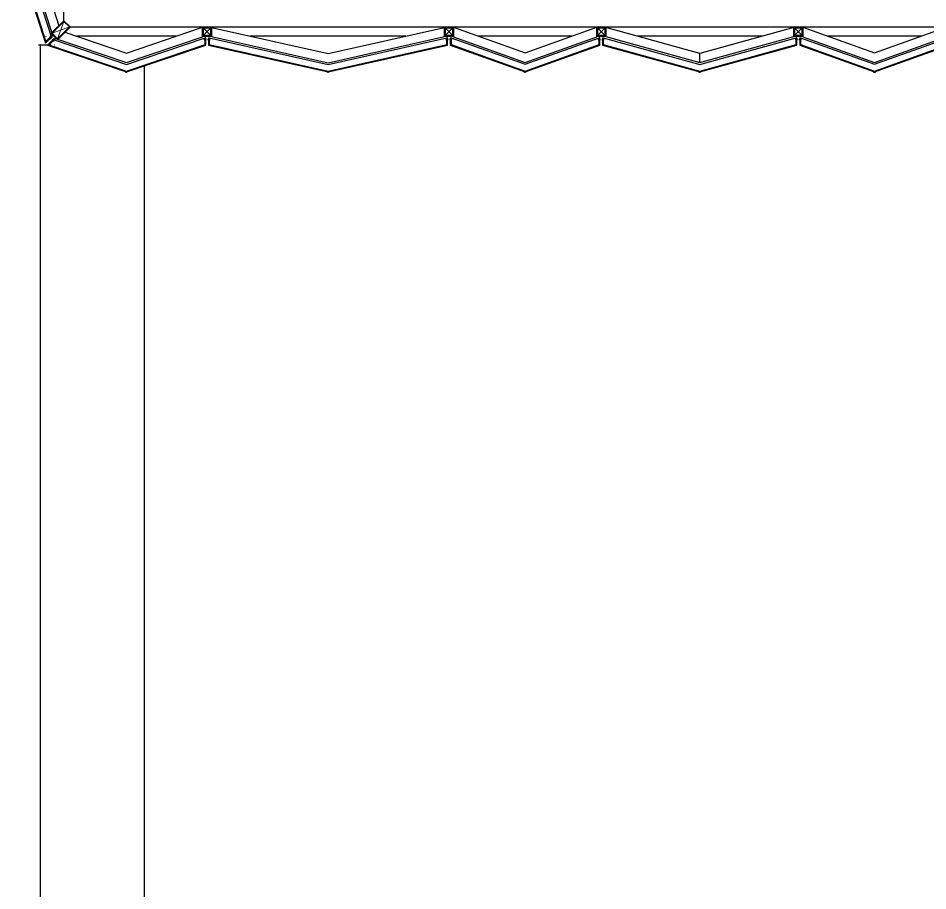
# Model space of a CAD drawing. Header units: millimetres. Extents: x 49154 to 181784, y 28275 to 149577.
# Drawn here: x 91700 to 96776, y 102184 to 107055 of the extents above; entities that cross this region are included whole.
import ezdxf

# ---------------------------------------------------------------- set-up
doc = ezdxf.new("R2010")
doc.units = ezdxf.units.MM
doc.header["$LTSCALE"] = 300
doc.linetypes.add('HID', pattern=[2.8, 1.8, -1])
for name, color, linetype in [('6FIN', 6, 'Continuous'), ('A-ELE', 7, 'Continuous'), ('A-ELE-8', 8, 'Continuous'), ('A-하지철물', 55, 'Continuous'), ('alucobond', 4, 'Continuous'), ('mold', 4, 'Continuous'), ('SHEET', 6, 'Continuous')]:
    doc.layers.add(name, color=color, linetype=linetype)
doc.layers.add('PIPE', color=3, linetype='Continuous', lineweight=5)

# ---------------------------------------------------------------- blocks, each defined once
blk = doc.blocks.new('EX-850-1')
at = {"layer": '6FIN', "elevation": 0}
for points in [[(3.2, 204.1), (46.8, 204.1, 0.414214), (50, 207.3), (50, 250.9, 0.414214), (46.8, 254.1), (3.2, 254.1, 0.414214), (0, 250.9), (0, 207.3, 0.414214)], [(896.8, 204.1), (853.2, 204.1, -0.414214), (850, 207.3), (850, 250.9, -0.414214), (853.2, 254.1), (896.8, 254.1, -0.414214), (900, 250.9), (900, 207.3, -0.414214)]]:
    blk.add_lwpolyline(points, format="xyb", close=True, dxfattribs=at)
at = {"layer": 'A-하지철물'}
for p, q in [((850, 254.1), (50, 254.1)), ((710.9, 204.1), (189.1, 204.1))]:
    blk.add_line(p, q, dxfattribs=at)
at = {"layer": 'A-하지철물', "elevation": 0}
for points in [[(49.9, 254.1), (450, 110.3), (850.1, 254.1)], [(50, 204.1), (50, 200.9), (450, 57.2), (850, 200.9), (850, 204.1)]]:
    blk.add_lwpolyline(points, dxfattribs=at)
at = {"layer": 'A-하지철물'}
blk.add_circle((450, 4.1), 4.07, dxfattribs=at)
at = {"layer": 'alucobond', "color": 251, "linetype": 'HID', "ltscale": 10}
for p, q in [((30.2, 185.1), (41.5, 185.1)), ((31.5, 182.4), (31.5, 187.8)), ((31.5, 186.6), (39.5, 186.6)), ((31.5, 183.6), (39.5, 183.6)), ((32, 189.3), (32.5, 189.3)), ((32, 180.9), (32.5, 180.9)), ((32.5, 180.9), (32.5, 189.3)), ((38, 182.7), (38, 187.4)), ((39.5, 182.7), (39.5, 187.4)), ((869.8, 185.1), (858.5, 185.1)), ((860.5, 182.7), (860.5, 187.4)), ((868.5, 186.6), (860.5, 186.6)), ((868.5, 183.6), (860.5, 183.6)), ((862, 182.7), (862, 187.4)), ((867.5, 180.9), (867.5, 189.3)), ((868, 189.3), (867.5, 189.3)), ((868, 180.9), (867.5, 180.9)), ((868.5, 182.4), (868.5, 187.8))]:
    blk.add_line(p, q, dxfattribs=at)
at = {"layer": 'alucobond'}
for p, q in [((32.5, 195.1), (36.5, 195.1)), ((867.5, 195.1), (863.5, 195.1))]:
    blk.add_line(p, q, dxfattribs=at)
at = {"layer": 'alucobond', "color": 251, "linetype": 'HID', "ltscale": 10}
for points in [[(32, 189.3), (31.5, 187.8)], [(32, 180.9), (31.5, 182.4)], [(868, 189.3), (868.5, 187.8)], [(868, 180.9), (868.5, 182.4)]]:
    blk.add_lwpolyline(points, dxfattribs=at)
at = {"layer": 'alucobond', "elevation": 0}
for points in [[(32.5, 195.1), (32.5, 154.1), (450, 4.1), (867.5, 154.1), (867.5, 195.1)], [(36.5, 195.1), (36.5, 156.9), (450, 8.3), (863.5, 156.9), (863.5, 195.1)]]:
    blk.add_lwpolyline(points, dxfattribs=at)
at = {"layer": 'alucobond', "color": 251, "linetype": 'HID', "ltscale": 10, "elevation": 0}
blk.add_lwpolyline([(36.5, 195.1), (450, 46.6), (863.5, 195.1)], dxfattribs=at)
at = {"layer": 'alucobond', "color": 251, "linetype": 'HID', "ltscale": 10}
for points in [[(39.5, 186.6, -0.666667), (39.5, 183.6, -1.5)], [(860.5, 186.6, 0.666667), (860.5, 183.6, 1.5)]]:
    blk.add_lwpolyline(points, format="xyb", dxfattribs=at)
for centre, start, end in [((38.7, 187.4), 0, 180), ((38.7, 182.7), 180, 0), ((861.3, 187.4), 0, 180), ((861.3, 182.7), 180, 0)]:
    blk.add_arc(centre, 0.75, start, end, dxfattribs=at)
at = {"layer": 'mold', "color": 4}
for points in [[(25, 204.1), (25, 202.6)], [(875, 204.1), (875, 202.6)]]:
    blk.add_lwpolyline(points, dxfattribs=at)
at = {"layer": 'SHEET', "color": 8}
for p, q in [((46.8, 250.9), (3.2, 207.3)), ((3.2, 250.9), (46.8, 207.3)), ((853.2, 250.9), (896.8, 207.3)), ((896.8, 250.9), (853.2, 207.3))]:
    blk.add_line(p, q, dxfattribs=at)
at = {"layer": 'SHEET', "color": 8, "elevation": 0}
for points in [[(3.2, 207.3), (46.8, 207.3), (46.8, 250.9), (3.2, 250.9)], [(896.8, 207.3), (853.2, 207.3), (853.2, 250.9), (896.8, 250.9)]]:
    blk.add_lwpolyline(points, close=True, dxfattribs=at)
blk = doc.blocks.new('EX-1350')
at = {"layer": '6FIN', "elevation": 0}
for points in [[(3.2, 204.1), (46.8, 204.1, 0.414214), (50, 207.3), (50, 250.9, 0.414214), (46.8, 254.1), (3.2, 254.1, 0.414214), (0, 250.9), (0, 207.3, 0.414214)], [(1396.8, 204.1), (1353.2, 204.1, -0.414214), (1350, 207.3), (1350, 250.9, -0.414214), (1353.2, 254.1), (1396.8, 254.1, -0.414214), (1400, 250.9), (1400, 207.3, -0.414214)]]:
    blk.add_lwpolyline(points, format="xyb", close=True, dxfattribs=at)
at = {"layer": 'A-하지철물'}
for p, q in [((1350, 254.1), (50, 254.1)), ((1133.9, 204.1), (266.1, 204.1))]:
    blk.add_line(p, q, dxfattribs=at)
at = {"layer": 'A-하지철물', "elevation": 0}
for points in [[(50, 254.1), (50, 201.4), (700, 55.3), (1350, 201.4), (1350, 254.1)], [(49.7, 252.7), (700, 106.6), (1350.3, 252.7)]]:
    blk.add_lwpolyline(points, dxfattribs=at)
at = {"layer": 'A-하지철물'}
blk.add_circle((700, 4.1), 4.07, dxfattribs=at)
at = {"layer": 'alucobond', "color": 251, "linetype": 'HID', "ltscale": 10}
for p, q in [((30.2, 185.1), (41.5, 185.1)), ((31.5, 182.4), (31.5, 187.8)), ((31.5, 186.6), (39.5, 186.6)), ((31.5, 183.6), (39.5, 183.6)), ((32, 189.3), (32.5, 189.3)), ((32, 180.9), (32.5, 180.9)), ((32.5, 180.9), (32.5, 189.3)), ((38, 182.7), (38, 187.4)), ((39.5, 182.7), (39.5, 187.4)), ((1369.8, 185.1), (1358.5, 185.1)), ((1360.5, 182.7), (1360.5, 187.4)), ((1368.5, 186.6), (1360.5, 186.6)), ((1368.5, 183.6), (1360.5, 183.6)), ((1362, 182.7), (1362, 187.4)), ((1367.5, 180.9), (1367.5, 189.3)), ((1368, 189.3), (1367.5, 189.3)), ((1368, 180.9), (1367.5, 180.9)), ((1368.5, 182.4), (1368.5, 187.8))]:
    blk.add_line(p, q, dxfattribs=at)
at = {"layer": 'alucobond'}
for p, q in [((32.5, 195.1), (36.5, 195.1)), ((1367.5, 195.1), (1363.5, 195.1))]:
    blk.add_line(p, q, dxfattribs=at)
at = {"layer": 'alucobond', "color": 251, "linetype": 'HID', "ltscale": 10, "elevation": 0}
for points in [[(32, 189.3), (31.5, 187.8)], [(32, 180.9), (31.5, 182.4)], [(36.5, 194.2), (700, 45.1), (1363.5, 194.2)], [(1368, 189.3), (1368.5, 187.8)], [(1368, 180.9), (1368.5, 182.4)]]:
    blk.add_lwpolyline(points, dxfattribs=at)
at = {"layer": 'alucobond', "elevation": 0}
for points in [[(32.5, 195.1), (32.5, 154.1), (700, 4.1), (1367.5, 154.1), (1367.5, 195.1)], [(36.5, 195.1), (36.5, 157.3), (700, 8.2), (1363.5, 157.3), (1363.5, 195.1)]]:
    blk.add_lwpolyline(points, dxfattribs=at)
at = {"layer": 'alucobond', "color": 251, "linetype": 'HID', "ltscale": 10, "elevation": 0}
for points in [[(39.5, 186.6, -0.666667), (39.5, 183.6, -1.5)], [(1360.5, 186.6, 0.666667), (1360.5, 183.6, 1.5)]]:
    blk.add_lwpolyline(points, format="xyb", dxfattribs=at)
at = {"layer": 'alucobond', "color": 251, "linetype": 'HID', "ltscale": 10}
for centre, start, end in [((38.7, 187.4), 0, 180), ((38.7, 182.7), 180, 0), ((1361.3, 187.4), 0, 180), ((1361.3, 182.7), 180, 0)]:
    blk.add_arc(centre, 0.75, start, end, dxfattribs=at)
at = {"layer": 'mold', "color": 4, "elevation": 0}
for points in [[(25, 204.1), (25, 202.6)], [(1375, 204.1), (1375, 202.6)]]:
    blk.add_lwpolyline(points, dxfattribs=at)
at = {"layer": 'SHEET', "color": 8}
for p, q in [((46.8, 250.9), (3.2, 207.3)), ((3.2, 250.9), (46.8, 207.3)), ((1353.2, 250.9), (1396.8, 207.3)), ((1396.8, 250.9), (1353.2, 207.3))]:
    blk.add_line(p, q, dxfattribs=at)
at = {"layer": 'SHEET', "color": 8, "elevation": 0}
for points in [[(3.2, 207.3), (46.8, 207.3), (46.8, 250.9), (3.2, 250.9)], [(1396.8, 207.3), (1353.2, 207.3), (1353.2, 250.9), (1396.8, 250.9)]]:
    blk.add_lwpolyline(points, close=True, dxfattribs=at)
blk = doc.blocks.new('A$C3e56fbfe')
at = {"layer": '6FIN', "elevation": 0}
for points in [[(204.1, 1125.9), (204.1, 1082.3, 0.414214), (207.3, 1079.1), (250.9, 1079.1, 0.414214), (254.1, 1082.3), (254.1, 1125.9, 0.414214), (250.9, 1129.1), (207.3, 1129.1, 0.414214)], [(186.8, 217.6), (217.6, 186.8, 0.414214), (222.2, 186.8), (288.4, 253, 0.414214), (288.4, 257.5), (257.5, 288.4, 0.414214), (253, 288.4), (186.8, 222.2, 0.414214)], [(1075.9, 204.1), (1032.3, 204.1, -0.414214), (1029.1, 207.3), (1029.1, 250.9, -0.414214), (1032.3, 254.1), (1075.9, 254.1, -0.414214), (1079.1, 250.9), (1079.1, 207.3, -0.414214)]]:
    blk.add_lwpolyline(points, format="xyb", close=True, dxfattribs=at)
at = {"layer": 'A-하지철물'}
for p, q in [((254.1, 289.1), (254.1, 1079.1)), ((204.1, 333.1), (204.1, 925.1)), ((1029.1, 254.1), (289.1, 254.1)), ((882.6, 204.1), (325.6, 204.1))]:
    blk.add_line(p, q, dxfattribs=at)
at = {"layer": 'A-하지철물', "elevation": 0}
for points in [[(204.1, 1079.1), (201, 1079.1), (56.6, 629.1), (191.2, 209.6)], [(254.1, 1080.9), (109.1, 629.1), (226.8, 262.2)], [(209.1, 190.7), (604.1, 56.9), (1029.1, 200.9), (1029.1, 204.1)], [(261.2, 225.9), (604.1, 109.7), (1022.3, 251.4)]]:
    blk.add_lwpolyline(points, dxfattribs=at)
at = {"layer": 'A-하지철물'}
for centre in [(4.1, 629.1), (604.1, 4.1)]:
    blk.add_circle(centre, 4.07, dxfattribs=at)
at = {"layer": 'alucobond', "color": 251, "linetype": 'HID', "ltscale": 10}
for p, q in [((180.9, 1097.1), (180.9, 1096.6)), ((180.9, 1096.6), (189.3, 1096.6)), ((182.4, 1097.6), (187.8, 1097.6)), ((182.7, 1091.1), (187.4, 1091.1)), ((182.7, 1089.6), (187.4, 1089.6)), ((183.6, 1097.6), (183.6, 1089.6)), ((185.1, 1098.9), (185.1, 1087.5)), ((186.6, 1097.6), (186.6, 1089.6)), ((189.3, 1097.1), (189.3, 1096.6)), ((176.9, 197.4), (180.2, 200.7)), ((185.1, 192.5), (177.1, 200.5)), ((183.1, 192.3), (177.5, 198)), ((177.9, 196.3), (181.3, 199.7)), ((185.3, 194.4), (179.6, 200.1)), ((180.5, 191.1), (186.5, 197.1)), ((180.9, 190.8), (180.5, 191.1)), ((182.3, 191.5), (186.1, 195.3)), ((186.8, 196.7), (186.5, 197.1)), ((190.8, 180.9), (191.1, 180.5)), ((191.1, 180.5), (197.1, 186.5)), ((191.5, 182.3), (195.3, 186.1)), ((192.3, 183.1), (198, 177.5)), ((192.5, 185.1), (200.5, 177.1)), ((194.4, 185.3), (200.1, 179.6)), ((196.3, 177.9), (199.7, 181.3)), ((196.7, 186.8), (197.1, 186.5)), ((197.4, 176.9), (200.7, 180.2)), ((1048.9, 185.1), (1037.5, 185.1)), ((1039.6, 182.7), (1039.6, 187.4)), ((1047.6, 186.6), (1039.6, 186.6)), ((1047.6, 183.6), (1039.6, 183.6)), ((1041.1, 182.7), (1041.1, 187.4)), ((1046.6, 180.9), (1046.6, 189.3)), ((1047.1, 189.3), (1046.6, 189.3)), ((1047.1, 180.9), (1046.6, 180.9)), ((1047.6, 182.4), (1047.6, 187.8))]:
    blk.add_line(p, q, dxfattribs=at)
at = {"layer": 'alucobond'}
for p, q in [((195.1, 1096.6), (195.1, 1092.6)), ((190.3, 201.6), (187.8, 204)), ((201.6, 190.3), (204, 187.8)), ((1046.6, 195.1), (1042.6, 195.1))]:
    blk.add_line(p, q, dxfattribs=at)
at = {"layer": 'alucobond', "elevation": 0}
for points in [[(195.1, 1096.6), (154.1, 1096.6), (4.1, 629.1), (153.3, 163.9), (190.6, 201.2)], [(195.1, 1092.6), (157, 1092.6), (8.3, 629.1), (155.1, 171.4), (187.8, 204)], [(201.2, 190.6), (163.9, 153.3), (604.1, 4.1), (1046.6, 154.1), (1046.6, 195.1)], [(204, 187.8), (171.3, 155), (604.1, 8.3), (1042.6, 156.9), (1042.6, 195.1)]]:
    blk.add_lwpolyline(points, dxfattribs=at)
at = {"layer": 'alucobond', "color": 251, "linetype": 'HID', "ltscale": 10, "elevation": 0}
for points in [[(194.8, 1092.6), (46.1, 629.1), (183.2, 201.6)], [(180.9, 1097.1), (182.4, 1097.6)], [(189.3, 1097.1), (187.8, 1097.6)], [(180.9, 190.8), (182.3, 191.5)], [(186.8, 196.7), (186.1, 195.3)], [(190.8, 180.9), (191.5, 182.3)], [(196.7, 186.8), (195.3, 186.1)], [(201.2, 182.9), (604.1, 46.3), (1042.6, 195)], [(1047.1, 189.3), (1047.6, 187.8)], [(1047.1, 180.9), (1047.6, 182.4)]]:
    blk.add_lwpolyline(points, dxfattribs=at)
for points in [[(186.6, 1089.6, -0.666667), (183.6, 1089.6, -1.5)], [(179.6, 200.1, 0.666667), (177.5, 198, 1.5)], [(200.1, 179.6, -0.666667), (198, 177.5, -1.5)], [(1039.6, 186.6, 0.666667), (1039.6, 183.6, 1.5)]]:
    blk.add_lwpolyline(points, format="xyb", dxfattribs=at)
at = {"layer": 'alucobond', "elevation": 0}
for points in [[(202.2, 202.2), (201.2, 201.2), (193, 209.3), (160.7, 177), (153.1, 180.6), (153.8, 181.9), (160.4, 178.8), (193, 211.4)], [(202.2, 202.2), (201.2, 201.2), (209.3, 193), (177, 160.7), (180.8, 152.7), (182.1, 153.4), (178.8, 160.4), (211.4, 193)]]:
    blk.add_lwpolyline(points, close=True, dxfattribs=at)
at = {"layer": 'alucobond', "color": 251, "linetype": 'HID', "ltscale": 10}
for centre, start, end in [((182.7, 1090.3), 90, 270), ((187.4, 1090.3), 270, 90), ((177.4, 196.8), 135, 315), ((180.7, 200.2), 315, 135), ((196.8, 177.4), 135, 315), ((200.2, 180.7), 315, 135), ((1040.3, 187.4), 0, 180), ((1040.3, 182.7), 180, 0)]:
    blk.add_arc(centre, 0.75, start, end, dxfattribs=at)
at = {"layer": 'mold', "color": 4, "elevation": 0}
for points in [[(204.1, 1104.1), (202.6, 1104.1)], [(154.1, 204.1), (154.1, 202.6)], [(1054.1, 204.1), (1054.1, 202.6)], [(204.1, 154.1), (202.6, 154.1)]]:
    blk.add_lwpolyline(points, dxfattribs=at)
at = {"layer": 'PIPE', "color": 1}
for p, q in [((286.1, 255.3), (189.1, 219.9)), ((286.1, 255.3), (189.1, 219.9)), ((255.3, 286.1), (219.9, 189.1)), ((255.3, 286.1), (219.9, 189.1)), ((217.6, 186.8), (219.9, 184.6)), ((222.2, 186.8), (219.9, 184.6))]:
    blk.add_line(p, q, dxfattribs=at)
at = {"layer": 'PIPE', "elevation": 0}
blk.add_lwpolyline([(217.6, 186.8), (186.8, 217.6, -0.414214), (186.8, 222.2), (253, 288.4, -0.414214), (257.5, 288.4), (288.4, 257.5, -0.414214), (288.4, 253), (222.2, 186.8, -0.414214)], format="xyb", close=True, dxfattribs=at)
blk.add_lwpolyline([(219.9, 189.1), (189.1, 219.9), (255.3, 286.1), (286.1, 255.3)], close=True, dxfattribs=at)
at = {"layer": 'SHEET', "color": 8}
for p, q in [((250.9, 1082.3), (207.3, 1125.9)), ((250.9, 1125.9), (207.3, 1082.3)), ((1032.3, 250.9), (1075.9, 207.3)), ((1075.9, 250.9), (1032.3, 207.3))]:
    blk.add_line(p, q, dxfattribs=at)
at = {"layer": 'SHEET', "color": 8, "elevation": 0}
for points in [[(207.3, 1125.9), (207.3, 1082.3), (250.9, 1082.3), (250.9, 1125.9)], [(189.1, 219.9), (219.9, 189.1), (286.1, 255.3), (255.3, 286.1)], [(1075.9, 207.3), (1032.3, 207.3), (1032.3, 250.9), (1075.9, 250.9)]]:
    blk.add_lwpolyline(points, close=True, dxfattribs=at)
blk = doc.blocks.new('EX-1100')
at = {"layer": '6FIN', "elevation": 0}
for points in [[(3.2, 204.1), (46.8, 204.1, 0.414214), (50, 207.3), (50, 250.9, 0.414214), (46.8, 254.1), (3.2, 254.1, 0.414214), (0, 250.9), (0, 207.3, 0.414214)], [(1146.8, 204.1), (1103.2, 204.1, -0.414214), (1100, 207.3), (1100, 250.9, -0.414214), (1103.2, 254.1), (1146.8, 254.1, -0.414214), (1150, 250.9), (1150, 207.3, -0.414214)]]:
    blk.add_lwpolyline(points, format="xyb", close=True, dxfattribs=at)
at = {"layer": 'A-하지철물'}
for p, q in [((1100, 254.1), (50, 254.1)), ((923.1, 204.1), (226.9, 204.1)), ((575, 55.9), (575, 107.8))]:
    blk.add_line(p, q, dxfattribs=at)
at = {"layer": 'A-하지철물', "elevation": 0}
blk.add_lwpolyline([(1100, 201.1), (1100, 253), (575, 107.8), (50, 253), (50, 201.1), (575, 55.9)], close=True, dxfattribs=at)
at = {"layer": 'A-하지철물'}
blk.add_circle((575, 4.1), 4.07, dxfattribs=at)
at = {"layer": 'alucobond', "color": 251, "linetype": 'HID', "ltscale": 10}
for p, q in [((30.2, 185.1), (41.5, 185.1)), ((31.5, 182.4), (31.5, 187.8)), ((31.5, 186.6), (39.5, 186.6)), ((31.5, 183.6), (39.5, 183.6)), ((32, 189.3), (32.5, 189.3)), ((32, 180.9), (32.5, 180.9)), ((32.5, 180.9), (32.5, 189.3)), ((38, 182.7), (38, 187.4)), ((39.5, 182.7), (39.5, 187.4)), ((1119.8, 185.1), (1108.5, 185.1)), ((1110.5, 182.7), (1110.5, 187.4)), ((1118.5, 186.6), (1110.5, 186.6)), ((1118.5, 183.6), (1110.5, 183.6)), ((1112, 182.7), (1112, 187.4)), ((1117.5, 180.9), (1117.5, 189.3)), ((1118, 189.3), (1117.5, 189.3)), ((1118, 180.9), (1117.5, 180.9)), ((1118.5, 182.4), (1118.5, 187.8))]:
    blk.add_line(p, q, dxfattribs=at)
at = {"layer": 'alucobond'}
for p, q in [((32.5, 195.1), (36.5, 195.1)), ((1117.5, 195.1), (1113.5, 195.1))]:
    blk.add_line(p, q, dxfattribs=at)
at = {"layer": 'alucobond', "color": 251, "linetype": 'HID', "ltscale": 10, "elevation": 0}
for points in [[(32, 189.3), (31.5, 187.8)], [(32, 180.9), (31.5, 182.4)], [(36.5, 194.5), (575, 45.6), (1113.5, 194.5)], [(1118, 189.3), (1118.5, 187.8)], [(1118, 180.9), (1118.5, 182.4)]]:
    blk.add_lwpolyline(points, dxfattribs=at)
at = {"layer": 'alucobond', "elevation": 0}
for points in [[(32.5, 195.1), (32.5, 154.1), (575, 4.1), (1117.5, 154.1), (1117.5, 195.1)], [(36.5, 195.1), (36.5, 157.1), (575, 8.2), (1113.5, 157.1), (1113.5, 195.1)], [(1113.5, 195.1), (1113.5, 157.2)]]:
    blk.add_lwpolyline(points, dxfattribs=at)
at = {"layer": 'alucobond', "color": 251, "linetype": 'HID', "ltscale": 10, "elevation": 0}
for points in [[(39.5, 186.6, -0.666667), (39.5, 183.6, -1.5)], [(1110.5, 186.6, 0.666667), (1110.5, 183.6, 1.5)]]:
    blk.add_lwpolyline(points, format="xyb", dxfattribs=at)
at = {"layer": 'alucobond', "color": 251, "linetype": 'HID', "ltscale": 10}
for centre, start, end in [((38.7, 187.4), 0, 180), ((38.7, 182.7), 180, 0), ((1111.3, 187.4), 0, 180), ((1111.3, 182.7), 180, 0)]:
    blk.add_arc(centre, 0.75, start, end, dxfattribs=at)
at = {"layer": 'mold', "color": 4, "elevation": 0}
for points in [[(25, 204.1), (25, 202.6)], [(1125, 204.1), (1125, 202.6)]]:
    blk.add_lwpolyline(points, dxfattribs=at)
at = {"layer": 'SHEET', "color": 8}
for p, q in [((46.8, 250.9), (3.2, 207.3)), ((3.2, 250.9), (46.8, 207.3)), ((1103.2, 250.9), (1146.8, 207.3)), ((1146.8, 250.9), (1103.2, 207.3))]:
    blk.add_line(p, q, dxfattribs=at)
at = {"layer": 'SHEET', "color": 8, "elevation": 0}
for points in [[(3.2, 207.3), (46.8, 207.3), (46.8, 250.9), (3.2, 250.9)], [(1146.8, 207.3), (1103.2, 207.3), (1103.2, 250.9), (1146.8, 250.9)]]:
    blk.add_lwpolyline(points, close=True, dxfattribs=at)

msp = doc.modelspace()

# ---------------------------------------------------------------- linework, layer by layer
at = {"layer": 'A-ELE-8', "color": 251}
for p, q in [((91863.4, 106904.2), (91813.6, 106904.2)), ((91823.6, 76475), (91823.6, 106904.2)), ((92403.6, 77055), (92403.6, 106788.9))]:
    msp.add_line(p, q, dxfattribs=at)

# ---------------------------------------------------------------- block references
at = {"layer": 'A-ELE'}
msp.add_blockref('A$C3e56fbfe', (91699.5, 106750.9), dxfattribs=at)
at = {"layer": 'A-하지철물'}
for name, p in [('EX-1350', (92728.6, 106750.9)), ('EX-850-1', (94078.6, 106750.9)), ('EX-1100', (94928.6, 106750.9)), ('EX-850-1', (96028.6, 106750.9))]:
    msp.add_blockref(name, p, dxfattribs=at)

doc.saveas('drawing.dxf')
